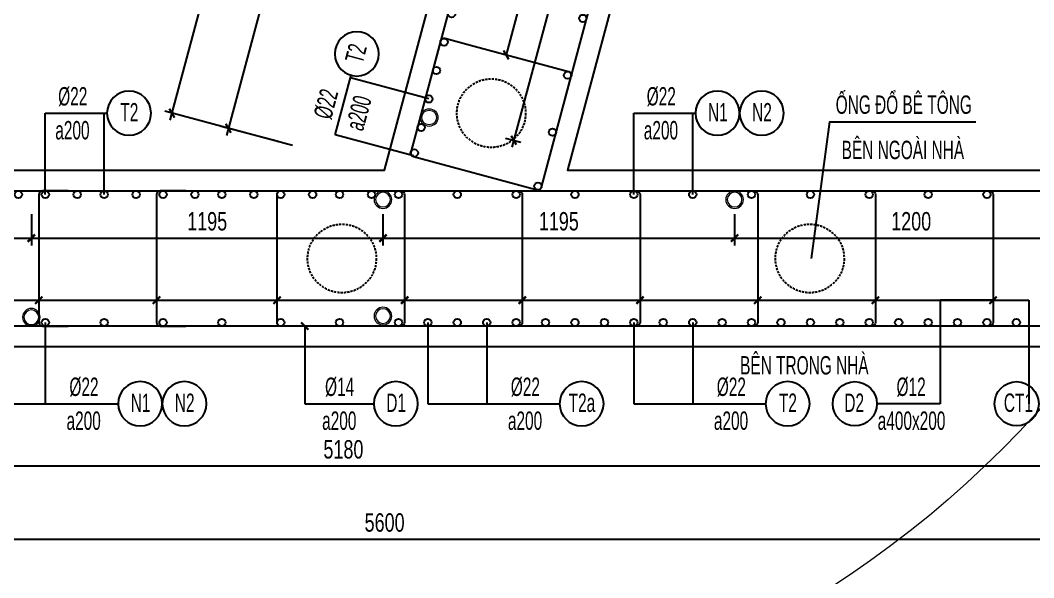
# Model space of a CAD drawing. Header units: millimetres. Extents: x -147841 to 368790, y -162721 to 84261.
# Drawn here: x 282325 to 285769, y -106917 to -105023 of the extents above; entities that cross this region are included whole.
import ezdxf
from ezdxf.enums import TextEntityAlignment as Align

# ---------------------------------------------------------------- set-up
doc = ezdxf.new("R2010")
doc.units = ezdxf.units.MM
doc.header["$LTSCALE"] = 1000
doc.header["$MEASUREMENT"] = 0
doc.header["$PDMODE"] = 1
doc.header["$PDSIZE"] = -10
doc.linetypes.add('HIDDEN', pattern=[0.375, 0.25, -0.125])
doc.layers.get('0').update_dxf_attribs({"linetype": 'CONTINUOUS', "lineweight": 18})
doc.layers.get('DEFPOINTS').update_dxf_attribs({"color": 5, "linetype": 'CONTINUOUS', "lineweight": 18})
for name, color, linetype, lineweight in [('0-THAY', 7, 'CONTINUOUS', 18), ('ccu11-Dim', 8, 'CONTINUOUS', 18), ('DIM', 8, 'CONTINUOUS', 18)]:
    doc.layers.add(name, color=color, linetype=linetype, lineweight=lineweight)
for name, color, linetype in [('ccu11-Manh', 8, 'CONTINUOUS'), ('ccu11-Thep', 4, 'CONTINUOUS'), ('ccu11-Thepdai', 6, 'CONTINUOUS'), ('KC-Cotthep', 8, 'CONTINUOUS'), ('KC-Dim', 8, 'CONTINUOUS'), ('KC-Text', 31, 'CONTINUOUS'), ('KC-Thay', 7, 'CONTINUOUS'), ('KC-Thep', 4, 'CONTINUOUS')]:
    doc.layers.add(name, color=color, linetype=linetype)
doc.styles.add('ARIAL', font='arial.ttf', dxfattribs={"width": 0.7})
doc.styles.add('ccu11-dim', font='vnsimli.shx', dxfattribs={"width": 0.65, "bigfont": 'bigfont.shx'})
doc.dimstyles.new('2.5-25', dxfattribs={"dimscale": 25, "dimtxt": 2.5, "dimasz": 1, "dimexe": 1, "dimexo": 2, "dimgap": 1, "dimtad": 1, "dimdec": 1, "dimrnd": 5, "dimdsep": 46, "dimtxsty": 'ARIAL', "dimblk": 'ARCHTICK', "dimcen": -1, "dimdle": 1, "dimclrd": 256, "dimclre": 256, "dimclrt": 3, "dimadec": 0, "dimazin": 2, "dimtfac": 0.1, "dimtdec": 1, "dimtmove": 0, "dimatfit": 1, "dimldrblk": 'ARCHTICK', "dimfxl": 1, "dimtvp": 0.833333, "dimtfill": 1, "dimtolj": 1, "dimtzin": 12, "dimarcsym": 0})
doc.dimstyles.new('ccu11-100x4', dxfattribs={"dimscale": 100, "dimtxt": 2.5, "dimasz": 1, "dimexe": 1, "dimexo": 2, "dimgap": 1, "dimtad": 1, "dimdec": 0, "dimlfac": 0.25, "dimdsep": 46, "dimtxsty": 'ccu11-dim', "dimblk": 'ARCHTICK', "dimcen": -1, "dimdle": 1, "dimclrd": 256, "dimclre": 256, "dimclrt": 31, "dimadec": 0, "dimazin": 2, "dimtfac": 0.1, "dimtdec": 0, "dimtmove": 0, "dimatfit": 1, "dimldrblk": 'ARCHTICK', "dimfxl": 1, "dimtvp": 0.833333, "dimtolj": 1, "dimtzin": 12, "dimarcsym": 0})

# ---------------------------------------------------------------- blocks, each defined once
blk = doc.blocks.new('_ARCHTICK')
at = {"color": 0, "linetype": 'ByBlock', "const_width": 0.3}
blk.add_lwpolyline([(-0.5, -0.5), (0.5, 0.5)], dxfattribs=at)
blk = doc.blocks.new('*D1159')
at = {"layer": 'DEFPOINTS', "color": 0, "linetype": 'ByBlock', "ltscale": 30, "transparency": 16777216}
for p in [(280832.7, -106289.4), (286012.7, -106289.4), (280832.7, -106538.1)]:
    blk.add_point(p, dxfattribs=at)
at = {"layer": 'KC-Dim', "linetype": 'ByBlock', "lineweight": -2, "ltscale": 30, "transparency": 16777216}
for p, q in [((280832.7, -106339.4), (280832.7, -106563.1)), ((286012.7, -106339.4), (286012.7, -106563.1)), ((286037.7, -106538.1), (280807.7, -106538.1))]:
    blk.add_line(p, q, dxfattribs=at)
at = {"layer": 'KC-Dim', "linetype": 'ByBlock', "lineweight": -2, "ltscale": 30, "transparency": 16777216, "xscale": 25, "yscale": 25, "zscale": 25, "rotation": 180}
blk.add_blockref('_ARCHTICK', (280832.7, -106538.1), dxfattribs=at)
at = {"layer": 'KC-Dim', "linetype": 'ByBlock', "lineweight": -2, "ltscale": 30, "transparency": 16777216, "xscale": 25, "yscale": 25, "zscale": 25}
blk.add_blockref('_ARCHTICK', (286012.7, -106538.1), dxfattribs=at)
at = {"layer": 'KC-Dim', "color": 3, "linetype": 'ByBlock', "ltscale": 30, "transparency": 16777216, "insert": (283422.7, -106481.2), "char_height": 62.5, "attachment_point": 5, "style": 'ARIAL', "bg_fill": 3, "box_fill_scale": 1.25, "bg_fill_color": 256, "bg_fill_true_color": 13158600, "bg_fill_transparency": 0}
blk.add_mtext('\\A1;5180', dxfattribs=at)
blk = doc.blocks.new('*D1160')
at = {"layer": 'DEFPOINTS', "color": 0, "linetype": 'ByBlock', "ltscale": 30, "transparency": 16777216}
for p in [(280762.7, -106538.1), (286362.7, -106538.1), (280762.7, -106786.7)]:
    blk.add_point(p, dxfattribs=at)
at = {"layer": 'KC-Dim', "linetype": 'ByBlock', "lineweight": -2, "ltscale": 30, "transparency": 16777216}
for p, q in [((280762.7, -106588.1), (280762.7, -106811.7)), ((286362.7, -106588.1), (286362.7, -106811.7)), ((286387.7, -106786.7), (280737.7, -106786.7))]:
    blk.add_line(p, q, dxfattribs=at)
at = {"layer": 'KC-Dim', "linetype": 'ByBlock', "lineweight": -2, "ltscale": 30, "transparency": 16777216, "xscale": 25, "yscale": 25, "zscale": 25, "rotation": 180}
blk.add_blockref('_ARCHTICK', (280762.7, -106786.7), dxfattribs=at)
at = {"layer": 'KC-Dim', "linetype": 'ByBlock', "lineweight": -2, "ltscale": 30, "transparency": 16777216, "xscale": 25, "yscale": 25, "zscale": 25}
blk.add_blockref('_ARCHTICK', (286362.7, -106786.7), dxfattribs=at)
at = {"layer": 'KC-Dim', "color": 3, "linetype": 'ByBlock', "ltscale": 30, "transparency": 16777216, "insert": (283562.7, -106729.8), "char_height": 62.5, "attachment_point": 5, "style": 'ARIAL', "bg_fill": 3, "box_fill_scale": 1.25, "bg_fill_color": 256, "bg_fill_true_color": 13158600, "bg_fill_transparency": 0}
blk.add_mtext('\\A1;5600', dxfattribs=at)
blk = doc.blocks.new('att_thep_2')
blk.add_circle((-300, 0), 300)
at = {"color": 3, "style": 'ARIAL', "width": 0.6}
blk.add_attdef('DK', text='', height=250, dxfattribs=at).set_placement((467, 105), align=Align.CENTER)
at = {"color": 31, "style": 'ARIAL', "width": 0.6}
blk.add_attdef('SH', text='', height=250, dxfattribs=at).set_placement((-281, -111), align=Align.CENTER)
at = {"color": 2, "style": 'ARIAL', "width": 0.6}
blk.add_attdef('KC', text='', height=250, dxfattribs=at).set_placement((472, -355), align=Align.CENTER)
blk = doc.blocks.new('*U1145')
at = {"layer": 'ccu11-Thepdai', "flags": 128}
blk.add_lwpolyline([(50, 230), (-37.5, 230, 0.414214), (-50, 217.5), (-50, -114.4), (-50, -217.5, 0.414214), (-37.5, -230), (50, -230)], format="xyb", dxfattribs=at)
blk = doc.blocks.new('*U1146')
at = {"layer": 'DIM', "color": 0, "linetype": 'ByBlock', "lineweight": -2, "transparency": 16777216}
for p in [(0, 0), (400, 0), (800, 0), (1200, 0), (1600, 0)]:
    blk.add_blockref('*U1145', p, dxfattribs=at)
blk = doc.blocks.new('*U1143')
at = {"layer": 'ccu11-Thepdai', "flags": 128}
blk.add_lwpolyline([(-50, 230), (37.5, 230, -0.414214), (50, 217.5), (50, -114.4), (50, -217.5, -0.414214), (37.5, -230), (-50, -230)], format="xyb", dxfattribs=at)
blk = doc.blocks.new('*U1144')
at = {"layer": 'DIM', "color": 0, "linetype": 'ByBlock', "lineweight": -2, "transparency": 16777216}
for p in [(0, 0), (400, 0), (800, 0), (1200, 0), (1600, 0)]:
    blk.add_blockref('*U1143', p, dxfattribs=at)
blk = doc.blocks.new('A$C260038B3')
at = {"layer": '0-THAY', "linetype": 'Continuous'}
for radius in [120, 100]:
    blk.add_circle((0, 0), radius, dxfattribs=at)
blk = doc.blocks.new('*D1167')
at = {"layer": 'DEFPOINTS', "color": 0, "linetype": 'ByBlock', "ltscale": 30, "transparency": 16777216}
for p in [(280962.2, -105632.5), (282362.2, -105632.5), (282362.2, -105763.4)]:
    blk.add_point(p, dxfattribs=at)
at = {"layer": 'KC-Dim', "linetype": 'ByBlock', "lineweight": -2, "ltscale": 30, "transparency": 16777216}
for p, q in [((280962.2, -105682.5), (280962.2, -105788.4)), ((282362.2, -105682.5), (282362.2, -105788.4)), ((280937.2, -105763.4), (282387.2, -105763.4))]:
    blk.add_line(p, q, dxfattribs=at)
at = {"layer": 'KC-Dim', "linetype": 'ByBlock', "lineweight": -2, "ltscale": 30, "transparency": 16777216, "xscale": 25, "yscale": 25, "zscale": 25, "rotation": 180}
blk.add_blockref('_ARCHTICK', (280962.2, -105763.4), dxfattribs=at)
at = {"layer": 'KC-Dim', "linetype": 'ByBlock', "lineweight": -2, "ltscale": 30, "transparency": 16777216, "xscale": 25, "yscale": 25, "zscale": 25}
blk.add_blockref('_ARCHTICK', (282362.2, -105763.4), dxfattribs=at)
at = {"layer": 'KC-Dim', "color": 3, "linetype": 'ByBlock', "ltscale": 30, "transparency": 16777216, "insert": (281662.2, -105706.5), "char_height": 62.5, "attachment_point": 5, "style": 'ARIAL', "bg_fill": 3, "box_fill_scale": 1.25, "bg_fill_color": 256, "bg_fill_true_color": 13158600, "bg_fill_transparency": 0}
blk.add_mtext('\\A1;1400', dxfattribs=at)
blk = doc.blocks.new('*D1168')
at = {"layer": 'DEFPOINTS', "color": 0, "linetype": 'ByBlock', "ltscale": 30, "transparency": 16777216}
for p in [(282362.2, -105632.5), (283557.2, -105632.5), (283557.2, -105763.4)]:
    blk.add_point(p, dxfattribs=at)
at = {"layer": 'KC-Dim', "linetype": 'ByBlock', "lineweight": -2, "ltscale": 30, "transparency": 16777216}
for p, q in [((282362.2, -105682.5), (282362.2, -105788.4)), ((283557.2, -105682.5), (283557.2, -105788.4)), ((282337.2, -105763.4), (283582.2, -105763.4))]:
    blk.add_line(p, q, dxfattribs=at)
at = {"layer": 'KC-Dim', "linetype": 'ByBlock', "lineweight": -2, "ltscale": 30, "transparency": 16777216, "xscale": 25, "yscale": 25, "zscale": 25, "rotation": 180}
blk.add_blockref('_ARCHTICK', (282362.2, -105763.4), dxfattribs=at)
at = {"layer": 'KC-Dim', "linetype": 'ByBlock', "lineweight": -2, "ltscale": 30, "transparency": 16777216, "xscale": 25, "yscale": 25, "zscale": 25}
blk.add_blockref('_ARCHTICK', (283557.2, -105763.4), dxfattribs=at)
at = {"layer": 'KC-Dim', "color": 3, "linetype": 'ByBlock', "ltscale": 30, "transparency": 16777216, "insert": (282959.7, -105706.5), "char_height": 62.5, "attachment_point": 5, "style": 'ARIAL', "bg_fill": 3, "box_fill_scale": 1.25, "bg_fill_color": 256, "bg_fill_true_color": 13158600, "bg_fill_transparency": 0}
blk.add_mtext('\\A1;1195', dxfattribs=at)
blk = doc.blocks.new('*D1169')
at = {"layer": 'DEFPOINTS', "color": 0, "linetype": 'ByBlock', "ltscale": 30, "transparency": 16777216}
for p in [(283557.2, -105632.5), (284752.2, -105632.5), (284752.2, -105763.4)]:
    blk.add_point(p, dxfattribs=at)
at = {"layer": 'KC-Dim', "linetype": 'ByBlock', "lineweight": -2, "ltscale": 30, "transparency": 16777216}
for p, q in [((283557.2, -105682.5), (283557.2, -105788.4)), ((284752.2, -105682.5), (284752.2, -105788.4)), ((283532.2, -105763.4), (284777.2, -105763.4))]:
    blk.add_line(p, q, dxfattribs=at)
at = {"layer": 'KC-Dim', "linetype": 'ByBlock', "lineweight": -2, "ltscale": 30, "transparency": 16777216, "xscale": 25, "yscale": 25, "zscale": 25, "rotation": 180}
blk.add_blockref('_ARCHTICK', (283557.2, -105763.4), dxfattribs=at)
at = {"layer": 'KC-Dim', "linetype": 'ByBlock', "lineweight": -2, "ltscale": 30, "transparency": 16777216, "xscale": 25, "yscale": 25, "zscale": 25}
blk.add_blockref('_ARCHTICK', (284752.2, -105763.4), dxfattribs=at)
at = {"layer": 'KC-Dim', "color": 3, "linetype": 'ByBlock', "ltscale": 30, "transparency": 16777216, "insert": (284154.7, -105706.5), "char_height": 62.5, "attachment_point": 5, "style": 'ARIAL', "bg_fill": 3, "box_fill_scale": 1.25, "bg_fill_color": 256, "bg_fill_true_color": 13158600, "bg_fill_transparency": 0}
blk.add_mtext('\\A1;1195', dxfattribs=at)
blk = doc.blocks.new('*D1170')
at = {"layer": 'DEFPOINTS', "color": 0, "linetype": 'ByBlock', "ltscale": 30, "transparency": 16777216}
for p in [(284752.2, -105632.5), (285952.2, -105632.5), (285952.2, -105763.4)]:
    blk.add_point(p, dxfattribs=at)
at = {"layer": 'KC-Dim', "linetype": 'ByBlock', "lineweight": -2, "ltscale": 30, "transparency": 16777216}
for p, q in [((284752.2, -105682.5), (284752.2, -105788.4)), ((285952.2, -105682.5), (285952.2, -105788.4)), ((284727.2, -105763.4), (285977.2, -105763.4))]:
    blk.add_line(p, q, dxfattribs=at)
at = {"layer": 'KC-Dim', "linetype": 'ByBlock', "lineweight": -2, "ltscale": 30, "transparency": 16777216, "xscale": 25, "yscale": 25, "zscale": 25, "rotation": 180}
blk.add_blockref('_ARCHTICK', (284752.2, -105763.4), dxfattribs=at)
at = {"layer": 'KC-Dim', "linetype": 'ByBlock', "lineweight": -2, "ltscale": 30, "transparency": 16777216, "xscale": 25, "yscale": 25, "zscale": 25}
blk.add_blockref('_ARCHTICK', (285952.2, -105763.4), dxfattribs=at)
at = {"layer": 'KC-Dim', "color": 3, "linetype": 'ByBlock', "ltscale": 30, "transparency": 16777216, "insert": (285352.2, -105706.5), "char_height": 62.5, "attachment_point": 5, "style": 'ARIAL', "bg_fill": 3, "box_fill_scale": 1.25, "bg_fill_color": 256, "bg_fill_true_color": 13158600, "bg_fill_transparency": 0}
blk.add_mtext('\\A1;1200', dxfattribs=at)
blk = doc.blocks.new('*D1177')
at = {"layer": 'DEFPOINTS', "color": 0, "linetype": 'ByBlock', "ltscale": 30, "transparency": 16777216}
for p in [(283931.9, -103095), (283031.6, -105390.2), (283249.5, -105448.6)]:
    blk.add_point(p, dxfattribs=at)
at = {"layer": 'KC-Dim', "linetype": 'ByBlock', "lineweight": -2, "ltscale": 30, "transparency": 16777216}
for p, q in [((283672.2, -102999.5), (283025.1, -105414.3)), ((283883.7, -103082), (283641.6, -103017.2)), ((283201.2, -105435.6), (283007.5, -105383.7))]:
    blk.add_line(p, q, dxfattribs=at)
at = {"layer": 'KC-Dim', "linetype": 'ByBlock', "lineweight": -2, "ltscale": 30, "transparency": 16777216, "xscale": 25, "yscale": 25, "zscale": 25}
for p, rotation in [((283665.7, -103023.7), 75.00000000011964), ((283031.6, -105390.2), 255.0000000001196)]:
    blk.add_blockref('_ARCHTICK', p, dxfattribs=dict(at, rotation=rotation))
at = {"layer": 'KC-Dim', "color": 3, "linetype": 'ByBlock', "ltscale": 30, "transparency": 16777216, "insert": (283293.7, -104192.2), "char_height": 62.5, "attachment_point": 5, "rotation": 75, "style": 'ARIAL', "bg_fill": 3, "box_fill_scale": 1.25, "bg_fill_color": 256, "bg_fill_true_color": 13158600, "bg_fill_transparency": 0}
blk.add_mtext('\\A1;2450', dxfattribs=at)
blk = doc.blocks.new('*U1151')
at = {"layer": 'ccu11-Thepdai', "flags": 128}
blk.add_lwpolyline([(50, 230), (-37.5, 230, 0.414214), (-50, 217.5), (-50, -114.4), (-50, -217.5, 0.414214), (-37.5, -230), (50, -230)], format="xyb", dxfattribs=at)
blk = doc.blocks.new('*U1152')
at = {"layer": 'DIM', "color": 0, "linetype": 'ByBlock', "lineweight": -2, "transparency": 16777216}
for p in [(0, 0), (400, 0), (800, 0), (1200, 0), (1600, 0)]:
    blk.add_blockref('*U1151', p, dxfattribs=at)
blk = doc.blocks.new('*D1178')
at = {"layer": 'DEFPOINTS', "color": 0, "ltscale": 3000, "transparency": 16777216}
for p in [(284022.5, -102756.9), (282839.8, -105338.8), (283297.8, -105461.5)]:
    blk.add_point(p, dxfattribs=at)
at = {"layer": 'DIM', "lineweight": -2, "ltscale": 3000, "transparency": 16777216}
for p, q in [((283571, -102610), (282833.3, -105362.9)), ((283974.2, -102744), (283540.4, -102627.7)), ((283249.5, -105448.6), (282815.7, -105332.3))]:
    blk.add_line(p, q, dxfattribs=at)
at = {"layer": 'DIM', "lineweight": -2, "ltscale": 3000, "transparency": 16777216, "xscale": 25, "yscale": 25, "zscale": 25}
for p, rotation in [((283564.5, -102634.2), 75.00000000011964), ((282839.8, -105338.8), 255.0000000001196)]:
    blk.add_blockref('_ARCHTICK', p, dxfattribs=dict(at, rotation=rotation))
at = {"layer": 'DIM', "color": 3, "ltscale": 3000, "transparency": 16777216, "insert": (283147.2, -103971.8), "char_height": 62.5, "attachment_point": 5, "rotation": 75, "style": 'ARIAL', "bg_fill": 3, "box_fill_scale": 1.25, "bg_fill_color": 256, "bg_fill_true_color": 13158600, "bg_fill_transparency": 0}
blk.add_mtext('\\A1;2800', dxfattribs=at)
blk = doc.blocks.new('*D1508')
at = {"layer": 'DEFPOINTS', "color": 0, "linetype": 'ByBlock', "ltscale": 30, "transparency": 16777216}
for p in [(258896.5, -98435.7), (258896.5, -98538), (257917.5, -98623.4)]:
    blk.add_point(p, dxfattribs=at)
at = {"layer": 'KC-Dim', "linetype": 'ByBlock', "lineweight": -2, "ltscale": 30, "transparency": 16777216}
for p, q in [((258896.5, -98485.7), (258896.5, -98563)), ((257917.5, -98573.4), (257917.5, -98513)), ((257892.5, -98538), (258921.5, -98538))]:
    blk.add_line(p, q, dxfattribs=at)
at = {"layer": 'KC-Dim', "linetype": 'ByBlock', "lineweight": -2, "ltscale": 30, "transparency": 16777216, "xscale": 25, "yscale": 25, "zscale": 25, "rotation": 180}
blk.add_blockref('_ARCHTICK', (257917.5, -98538), dxfattribs=at)
at = {"layer": 'KC-Dim', "linetype": 'ByBlock', "lineweight": -2, "ltscale": 30, "transparency": 16777216, "xscale": 25, "yscale": 25, "zscale": 25}
blk.add_blockref('_ARCHTICK', (258896.5, -98538), dxfattribs=at)
at = {"layer": 'KC-Dim', "color": 3, "linetype": 'ByBlock', "ltscale": 30, "transparency": 16777216, "insert": (258407, -98481.1), "char_height": 62.5, "attachment_point": 5, "style": 'ARIAL', "bg_fill": 3, "box_fill_scale": 1.25, "bg_fill_color": 256, "bg_fill_true_color": 13158600, "bg_fill_transparency": 0}
blk.add_mtext('\\A1;980', dxfattribs=at)
blk = doc.blocks.new('*D1509')
at = {"layer": 'DEFPOINTS', "color": 0, "linetype": 'ByBlock', "ltscale": 30, "transparency": 16777216}
for p in [(258896.5, -98435.7), (260095.1, -98538), (260095.1, -98616.7)]:
    blk.add_point(p, dxfattribs=at)
at = {"layer": 'KC-Dim', "linetype": 'ByBlock', "lineweight": -2, "ltscale": 30, "transparency": 16777216}
for p, q in [((258896.5, -98485.7), (258896.5, -98563)), ((260095.1, -98566.7), (260095.1, -98513)), ((258871.5, -98538), (260120.1, -98538))]:
    blk.add_line(p, q, dxfattribs=at)
at = {"layer": 'KC-Dim', "linetype": 'ByBlock', "lineweight": -2, "ltscale": 30, "transparency": 16777216, "xscale": 25, "yscale": 25, "zscale": 25, "rotation": 180}
blk.add_blockref('_ARCHTICK', (258896.5, -98538), dxfattribs=at)
at = {"layer": 'KC-Dim', "linetype": 'ByBlock', "lineweight": -2, "ltscale": 30, "transparency": 16777216, "xscale": 25, "yscale": 25, "zscale": 25}
blk.add_blockref('_ARCHTICK', (260095.1, -98538), dxfattribs=at)
at = {"layer": 'KC-Dim', "color": 3, "linetype": 'ByBlock', "ltscale": 30, "transparency": 16777216, "insert": (259495.8, -98481.1), "char_height": 62.5, "attachment_point": 5, "style": 'ARIAL', "bg_fill": 3, "box_fill_scale": 1.25, "bg_fill_color": 256, "bg_fill_true_color": 13158600, "bg_fill_transparency": 0}
blk.add_mtext('\\A1;1200', dxfattribs=at)
blk = doc.blocks.new('*U1147')
at = {"layer": 'ccu11-Thep'}
blk.add_circle((0, 0), 12.5, dxfattribs=at)
blk = doc.blocks.new('*U1148')
at = {"layer": 'KC-Dim', "color": 0, "linetype": 'ByBlock', "lineweight": -2, "transparency": 16777216}
for p in [(0, 0), (200, 0), (400, 0), (600, 0), (800, 0), (1000, 0), (1200, 0), (1400, 0), (1600, 0), (1800, 0), (2000, 0)]:
    blk.add_blockref('*U1147', p, dxfattribs=at)
blk = doc.blocks.new('*U1149')
at = {"layer": 'ccu11-Thep'}
blk.add_circle((0, 0), 12.5, dxfattribs=at)
blk = doc.blocks.new('*U1150')
at = {"layer": 'KC-Dim', "color": 0, "linetype": 'ByBlock', "lineweight": -2, "transparency": 16777216}
for p in [(0, 0), (200, 0), (400, 0), (600, 0), (800, 0), (1000, 0), (1200, 0), (1400, 0), (1600, 0), (1800, 0), (2000, 0)]:
    blk.add_blockref('*U1149', p, dxfattribs=at)
blk = doc.blocks.new('*U1137')
at = {"layer": 'ccu11-Thep'}
blk.add_circle((0, 0), 12.5, dxfattribs=at)
blk = doc.blocks.new('*U1138')
at = {"layer": 'KC-Thep', "color": 0, "linetype": 'ByBlock', "lineweight": -2, "transparency": 16777216}
for p in [(-3600, 0), (-3400, 0), (-3200, 0), (-3000, 0), (-2800, 0), (-2600, 0), (-2400, 0), (-2200, 0), (-2000, 0), (-1800, 0), (-1600, 0), (-1400, 0), (-1200, 0), (-1000, 0), (-800, 0), (-600, 0), (-400, 0)]:
    blk.add_blockref('*U1137', p, dxfattribs=at)
blk = doc.blocks.new('*U1135')
at = {"layer": 'ccu11-Thep'}
blk.add_circle((0, 0), 12.5, dxfattribs=at)
blk = doc.blocks.new('*U1136')
at = {"layer": 'KC-Thep', "color": 0, "linetype": 'ByBlock', "lineweight": -2, "transparency": 16777216}
for p in [(-2200, 0), (-2000, 0), (-1800, 0), (-1600, 0), (-1400, 0), (-1200, 0), (-1000, 0), (-800, 0), (-600, 0), (-400, 0), (-200, 0), (0, 0)]:
    blk.add_blockref('*U1135', p, dxfattribs=at)
blk = doc.blocks.new('*U1139')
at = {"layer": 'ccu11-Thep'}
blk.add_circle((0, 0), 12.5, dxfattribs=at)
blk = doc.blocks.new('*U1140')
at = {"layer": 'KC-Thep', "color": 0, "linetype": 'ByBlock', "lineweight": -2, "transparency": 16777216}
for p in [(-3600, 0), (-3400, 0), (-3200, 0), (-3000, 0), (-2800, 0), (-2600, 0), (-2400, 0), (-2200, 0), (-2000, 0), (-1800, 0), (-1600, 0), (-1400, 0), (-1200, 0), (-1000, 0), (-800, 0), (-600, 0), (-400, 0)]:
    blk.add_blockref('*U1139', p, dxfattribs=at)
blk = doc.blocks.new('*U1141')
at = {"layer": 'ccu11-Thep'}
blk.add_circle((0, 0), 12.5, dxfattribs=at)
blk = doc.blocks.new('*U1142')
at = {"layer": 'KC-Thep', "color": 0, "linetype": 'ByBlock', "lineweight": -2, "transparency": 16777216}
for p in [(-2600, 0), (-2400, 0), (-2200, 0), (-2000, 0), (-1800, 0), (-1600, 0), (-1400, 0), (-1200, 0), (-1000, 0), (-800, 0), (-600, 0), (-400, 0), (-200, 0), (0, 0)]:
    blk.add_blockref('*U1141', p, dxfattribs=at)
blk = doc.blocks.new('*U1219')
at = {"layer": 'ccu11-Thep'}
blk.add_circle((0, 0), 12.5, dxfattribs=at)
blk = doc.blocks.new('*U1220')
at = {"layer": 'KC-Dim', "color": 0, "linetype": 'ByBlock', "lineweight": -2, "transparency": 16777216}
for p in [(0, 0), (200, 0), (400, 0), (600, 0), (800, 0), (1000, 0), (1200, 0), (1400, 0), (1600, 0), (1800, 0), (2000, 0), (2200, 0)]:
    blk.add_blockref('*U1219', p, dxfattribs=at)
blk = doc.blocks.new('saw6-28')
at = {"layer": 'ccu11-Dim', "ltscale": 3000, "xscale": 0.25, "yscale": 0.25, "zscale": 0.25}
for p in [(257917.48, -98835.66), (260095.11, -98835.66)]:
    blk.add_blockref('A$C260038B3', p, dxfattribs=at)
at = {"layer": 'KC-Dim', "linetype": 'ByBlock', "ltscale": 30}
dim = blk.add_linear_dim(base=(258896.47, -98537.97), p1=(257917.48, -98623.41), p2=(258896.47, -98435.66), dimstyle='2.5-25', dxfattribs=at)
dim.commit()
dim.dimension.update_dxf_attribs({"geometry": '*D1508', "text_midpoint": (258406.97, -98481.05)})
at = {"layer": 'ccu11-Dim', "ltscale": 3000, "xscale": 0.25, "yscale": 0.25, "zscale": 0.25}
blk.add_blockref('A$C260038B3', (258891.47, -98435.66), dxfattribs=at)
at = {"layer": 'KC-Dim', "linetype": 'ByBlock', "ltscale": 30}
dim = blk.add_linear_dim(base=(260095.11, -98537.97), p1=(258896.47, -98435.66), p2=(260095.11, -98616.7), dimstyle='2.5-25', dxfattribs=at)
dim.commit()
dim.dimension.update_dxf_attribs({"geometry": '*D1509', "text_midpoint": (259495.79, -98481.05)})

msp = doc.modelspace()

# ---------------------------------------------------------------- linework, layer by layer
at = {"layer": 'ccu11-Manh'}
msp.add_lwpolyline([(285013.19, -105832.51), (285075.61, -105368.17), (285572.15, -105368.17)], dxfattribs=at)
at = {"layer": 'ccu11-Thep'}
msp.add_circle((284083.89, -105586.72), 12.5, dxfattribs=at)
at = {"layer": 'ccu11-Thep', "linetype": 'HIDDEN', "ltscale": 0.03}
for centre in [(283417.66, -105832.51), (285007.61, -105832.51, 242.3)]:
    msp.add_circle(centre, 116.6, dxfattribs=at)
at = {"layer": 'ccu11-Thepdai'}
for points in [[(284261.15, -103196.14), (283651.63, -105470.9, 0.4142136), (283660.47, -105486.2), (284080.65, -105598.79, 0.4142136), (284095.96, -105589.95), (284705.48, -103315.2, 0.4142136), (284696.64, -103299.89), (284276.46, -103187.3, 0.4142136)], [(283618.16, -106062.51), (280845.16, -106062.51, -0.4142136), (280832.66, -106050.01), (280832.66, -105615.01, -0.4142136), (280845.16, -105602.51), (283618.16, -105602.51, -0.4142136), (283630.66, -105615.01), (283630.66, -106050.01, -0.4142136)], [(286009.7, -106062.51), (283209.7, -106062.51, -0.4142136), (283197.2, -106050.01), (283197.2, -105615.01, -0.4142136), (283209.7, -105602.51), (286009.7, -105602.51, -0.4142136), (286022.2, -105615.01), (286022.2, -106050.01, -0.4142136)]]:
    msp.add_lwpolyline(points, format="xyb", close=True, dxfattribs=at)
at = {"layer": 'KC-Thay', "flags": 128}
msp.add_lwpolyline([(286362.66, -106047.51), (286362.66, -106132.51), (280762.66, -106132.51), (280762.66, -106047.51), (280582.66, -106012.51), (280582.66, -105652.51), (280762.66, -105617.51), (280762.66, -105532.51), (283562.66, -105532.51), (284287.36, -102827.87), (284369.46, -102849.87), (284356.68, -103032.8), (284704.42, -103125.97), (284784.81, -102961.17), (284866.92, -102983.17), (284183.82, -105532.51), (286362.66, -105532.51), (286362.66, -105617.51), (286182.66, -105652.51), (286182.66, -106012.51)], close=True, dxfattribs=at)

# ---------------------------------------------------------------- block references
at = {"layer": 'ccu11-Dim', "ltscale": 3000, "extrusion": (0, 0, -1), "xscale": 0.25, "yscale": 0.25, "zscale": -0.25}
for p in [(-283557.19, -105632.5), (-284752.19, -105632.5), (-282362.19, -106032.22), (-283557.19, -106028.22)]:
    msp.add_blockref('A$C260038B3', p, dxfattribs=at)
at = {"layer": 'ccu11-Manh', "ltscale": 3000, "xscale": 25, "yscale": 25, "zscale": 25, "rotation": 180}
for p in [(283630.66, -105974.21), (284830.66, -105974.21), (285230.66, -105974.21)]:
    msp.add_blockref('_ARCHTICK', p, dxfattribs=at)
at = {"layer": 'DIM', "xscale": -1}
for name, p in [('*U1144', (282837.66, -105832.51)), ('*U1146', (285580.66, -105832.51))]:
    msp.add_blockref(name, p, dxfattribs=at)
at = {"layer": 'KC-Cotthep'}
ref = msp.add_blockref('att_thep_2', (282619.15, -105339.14), dxfattribs=dict(at, xscale=-0.25, yscale=0.25, zscale=0.25))
ref.add_attrib('KC', 'a200', dxfattribs={"layer": '0', "color": 2, "height": 62.5, "style": 'ARIAL', "width": 0.6}).set_placement((282501.79, -105427.96), align=Align.CENTER)
ref.add_attrib('DK', '%%C22', dxfattribs={"layer": '0', "color": 2, "height": 62.5, "style": 'ARIAL', "width": 0.6}).set_placement((282502.88, -105312.78), align=Align.CENTER)
ref.add_attrib('SH', 'T2', dxfattribs={"layer": '0', "color": 31, "height": 62.5, "style": 'ARIAL', "width": 0.6}).set_placement((282695.17, -105367.01), align=Align.CENTER)
ref = msp.add_blockref('att_thep_2', (284769.15, -105339.14), dxfattribs=dict(at, xscale=-0.25, yscale=0.25, zscale=0.25))
ref.add_attrib('SH', 'N2', dxfattribs={"layer": '0', "color": 31, "height": 62.5, "style": 'ARIAL', "width": 0.6}).set_placement((284845.17, -105367.01), align=Align.CENTER)
at = {"layer": 'KC-Thep'}
for name, p in [('*U1138', (286009.7, -106050.01)), ('*U1136', (285909.7, -106050.01))]:
    msp.add_blockref(name, p, dxfattribs=at)

# ---------------------------------------------------------------- texts
at = {"layer": 'KC-Text', "color": 1, "style": 'ARIAL', "width": 0.6}
msp.add_text('ỐNG ĐỔ BÊ TÔNG', height=62.5, dxfattribs=at).set_placement((285095.65, -105341.15))
for s, p in [('BÊN NGOÀI NHÀ', (285324.04, -105494.98)), ('BÊN TRONG NHÀ', (284989.18, -106226.58))]:
    msp.add_text(s, height=62.5, dxfattribs=at).set_placement(p, align=Align.CENTER)

# ---------------------------------------------------------------- dimensions: what is measured, and where the dimension line sits
at = {"layer": 'KC-Dim', "linetype": 'ByBlock', "ltscale": 30}
dim = msp.add_linear_dim(base=(280832.66, -106538.13), p1=(286012.66, -106289.41), p2=(280832.66, -106289.41), angle=180, dimstyle='2.5-25', dxfattribs=at)
dim.commit()
dim.dimension.update_dxf_attribs({"geometry": '*D1159', "text_midpoint": (283422.66, -106481.22)})

# ---------------------------------------------------------------- leaders
at = {"layer": 'ccu11-Manh', "ltscale": 10}
for points in [[(282409.7, -105615.01), (282409.7, -105339.14), (282619.15, -105339.14)], [(282609.7, -105615.01), (282609.7, -105339.14), (282619.19, -105339.14)]]:
    msp.add_leader(points, dimstyle='ccu11-100x4', override={"dimgap": 1, "dimtad": 0, "dimldrblk": 'None'}, dxfattribs=at)

# ---------------------------------------------------------------- next in the draw order: block references
at = {"layer": 'KC-Cotthep'}
ref = msp.add_blockref('att_thep_2', (282657.31, -106325.88), dxfattribs=dict(at, xscale=-0.25, yscale=0.25, zscale=0.25))
ref.add_attrib('KC', 'a200', dxfattribs={"layer": '0', "color": 2, "height": 62.5, "style": 'ARIAL', "width": 0.6}).set_placement((282539.95, -106414.7), align=Align.CENTER)
ref.add_attrib('DK', '%%C22', dxfattribs={"layer": '0', "color": 2, "height": 62.5, "style": 'ARIAL', "width": 0.6}).set_placement((282541.04, -106299.53), align=Align.CENTER)
ref.add_attrib('SH', 'N1', dxfattribs={"layer": '0', "color": 31, "height": 62.5, "style": 'ARIAL', "width": 0.6}).set_placement((282733.33, -106353.75), align=Align.CENTER)
ref = msp.add_blockref('att_thep_2', (283526.01, -106325.88), dxfattribs=dict(at, xscale=-0.25, yscale=0.25, zscale=0.25))
ref.add_attrib('KC', 'a200', dxfattribs={"layer": '0', "color": 2, "height": 62.5, "style": 'ARIAL', "width": 0.6}).set_placement((283408.65, -106414.7), align=Align.CENTER)
ref.add_attrib('DK', '%%C14', dxfattribs={"layer": '0', "color": 125, "height": 62.5, "style": 'ARIAL', "width": 0.6}).set_placement((283409.76, -106299.53), align=Align.CENTER)
ref.add_attrib('SH', 'D1', dxfattribs={"layer": '0', "color": 31, "height": 62.5, "style": 'ARIAL', "width": 0.6}).set_placement((283601.83, -106353.75), align=Align.CENTER)
ref = msp.add_blockref('att_thep_2', (284157.31, -106325.88), dxfattribs=dict(at, xscale=-0.25, yscale=0.25, zscale=0.25))
ref.add_attrib('KC', 'a200', dxfattribs={"layer": '0', "color": 2, "height": 62.5, "style": 'ARIAL', "width": 0.6}).set_placement((284039.95, -106414.7), align=Align.CENTER)
ref.add_attrib('DK', '%%C22', dxfattribs={"layer": '0', "color": 2, "height": 62.5, "style": 'ARIAL', "width": 0.6}).set_placement((284041.04, -106299.53), align=Align.CENTER)
ref.add_attrib('SH', 'T2a', dxfattribs={"layer": '0', "color": 31, "height": 62.5, "style": 'ARIAL', "width": 0.6}).set_placement((284233.33, -106353.75), align=Align.CENTER)
ref = msp.add_blockref('att_thep_2', (284857.31, -106325.88), dxfattribs=dict(at, xscale=-0.25, yscale=0.25, zscale=0.25))
ref.add_attrib('KC', 'a200', dxfattribs={"layer": '0', "color": 2, "height": 62.5, "style": 'ARIAL', "width": 0.6}).set_placement((284739.95, -106414.7), align=Align.CENTER)
ref.add_attrib('DK', '%%C22', dxfattribs={"layer": '0', "color": 2, "height": 62.5, "style": 'ARIAL', "width": 0.6}).set_placement((284741.04, -106299.53), align=Align.CENTER)
ref.add_attrib('SH', 'T2', dxfattribs={"layer": '0', "color": 31, "height": 62.5, "style": 'ARIAL', "width": 0.6}).set_placement((284933.33, -106353.75), align=Align.CENTER)
ref = msp.add_blockref('att_thep_2', (285235.54, -106325.88), dxfattribs=dict(at, xscale=0.25, yscale=0.25, zscale=0.25))
ref.add_attrib('KC', 'a400x200', dxfattribs={"layer": '0', "color": 2, "height": 62.5, "style": 'ARIAL', "width": 0.6}).set_placement((285353.5, -106414.7), align=Align.CENTER)
ref.add_attrib('DK', '%%C12', dxfattribs={"layer": '0', "color": 215, "height": 62.5, "style": 'ARIAL', "width": 0.6}).set_placement((285351.93, -106299.53), align=Align.CENTER)
ref.add_attrib('SH', 'D2', dxfattribs={"layer": '0', "color": 31, "height": 62.5, "style": 'ARIAL', "width": 0.6}).set_placement((285158.44, -106353.75), align=Align.CENTER)
ref = msp.add_blockref('att_thep_2', (285785.55, -106325.88), dxfattribs=dict(at, xscale=0.25, yscale=0.25, zscale=0.25))
ref.add_attrib('DK', '1%%C18', dxfattribs={"layer": '0', "color": 15, "height": 62.5, "style": 'ARIAL', "width": 0.6}).set_placement((285898.41, -106299.53), align=Align.CENTER)
ref.add_attrib('SH', 'CT1', dxfattribs={"layer": '0', "color": 31, "height": 62.5, "style": 'ARIAL', "width": 0.6}).set_placement((285716.53, -106353.75), align=Align.CENTER)
ref = msp.add_blockref('att_thep_2', (282807.31, -106325.88), dxfattribs=dict(at, xscale=-0.25, yscale=0.25, zscale=0.25))
ref.add_attrib('SH', 'N2', dxfattribs={"layer": '0', "color": 31, "height": 62.5, "style": 'ARIAL', "width": 0.6}).set_placement((282883.33, -106353.75), align=Align.CENTER)

# ---------------------------------------------------------------- next in the draw order: dimensions: what is measured, and where the dimension line sits
at = {"layer": 'KC-Dim', "linetype": 'ByBlock', "ltscale": 30}
for base, p1, p2, angle, picture, middle in [((283031.6, -105390.17), (283931.95, -103094.99), (283249.54, -105448.57), 255, '*D1177', (283293.68, -104192.18)), ((280762.66, -106786.68), (286362.66, -106538.13), (280762.66, -106538.13), 180, '*D1160', (283562.66, -106729.77))]:
    dim = msp.add_linear_dim(base=base, p1=p1, p2=p2, angle=angle, dimstyle='2.5-25', dxfattribs=at)
    dim.commit()
    dim.dimension.update_dxf_attribs({"geometry": picture, "text_midpoint": middle})
dim = msp.add_linear_dim(base=(282362.19, -105763.43), p1=(280962.19, -105632.51), p2=(282362.19, -105632.5), dimstyle='2.5-25', dxfattribs=at)
dim.commit()
dim.dimension.update_dxf_attribs({"geometry": '*D1167', "text_midpoint": (281662.19, -105706.52)})

# ---------------------------------------------------------------- next in the draw order: leaders
at = {"layer": 'ccu11-Manh', "ltscale": 3000}
for points, override in [([(281187.66, -105974.21), (285450.64, -105974.21), (285450.64, -106325.88)], {"dimasz": 0.25, "dimtad": 0}), ([(282387.66, -105974.21), (285450.64, -105974.21), (285450.64, -106325.88)], {"dimasz": 0.25, "dimtad": 0}), ([(282787.66, -105974.21), (285751.77, -105974.21), (285751.77, -106325.88)], {"dimasz": 0.25, "dimtad": 0}), ([(283197.2, -105974.21), (285450.64, -105974.21), (285450.64, -106325.88)], {"dimasz": 0.25, "dimtad": 0}), ([(284030.66, -105974.21), (285450.64, -105974.21), (285450.64, -106325.88)], {"dimasz": 0.25, "dimtad": 0}), ([(284430.66, -105974.21), (285450.64, -105974.21), (285450.64, -106325.88)], {"dimasz": 0.25, "dimgap": 1, "dimtad": 0}), ([(285630.66, -105974.21), (285450.64, -105974.21), (285450.64, -106325.88)], {"dimasz": 0.25, "dimtad": 0}), ([(283291.35, -106062.51), (283291.35, -106325.88), (283526.01, -106325.88)], {"dimasz": 0.25, "dimtad": 0})]:
    msp.add_leader(points, dimstyle='ccu11-100x4', override=override, dxfattribs=at)
at = {"layer": 'ccu11-Manh', "ltscale": 10}
for points in [[(285450.64, -105974.21), (285450.64, -106325.88), (285234.33, -106325.88)], [(282209.7, -106050.01), (282209.7, -106325.88), (282657.31, -106325.88)], [(282409.7, -106050.01), (282409.7, -106325.88), (282657.34, -106325.88)], [(283709.7, -106050.01), (283709.7, -106325.88), (284157.31, -106325.88)], [(283909.7, -106050.01), (283909.7, -106325.88), (284157.34, -106325.88)], [(284409.7, -106050.01), (284409.7, -106325.88), (284857.31, -106325.88)], [(284609.7, -106050.01), (284609.7, -106325.88), (284857.34, -106325.88)]]:
    msp.add_leader(points, dimstyle='ccu11-100x4', override={"dimgap": 1, "dimtad": 0, "dimldrblk": 'None'}, dxfattribs=at)

# ---------------------------------------------------------------- next in the draw order: linework, layer by layer
at = {"layer": 'ccu11-Thep', "linetype": 'HIDDEN', "ltscale": 0.03}
msp.add_circle((283925.12, -105338.87), 116.6, dxfattribs=at)

# ---------------------------------------------------------------- next in the draw order: block references
at = {"layer": 'DIM', "rotation": 255.0000000000298}
msp.add_blockref('*U1152', (284379.14, -103644.45), dxfattribs=at)

# ---------------------------------------------------------------- next in the draw order: dimensions: what is measured, and where the dimension line sits
at = {"layer": 'KC-Dim', "linetype": 'ByBlock', "ltscale": 30}
dim = msp.add_linear_dim(base=(283557.19, -105763.43), p1=(282362.19, -105632.5), p2=(283557.19, -105632.5), dimstyle='2.5-25', dxfattribs=at)
dim.commit()
dim.dimension.update_dxf_attribs({"geometry": '*D1168', "text_midpoint": (282959.69, -105706.52)})

# ---------------------------------------------------------------- next in the draw order: dimensions: what is measured, and where the dimension line sits
at = {"layer": 'DIM', "ltscale": 3000}
dim = msp.add_linear_dim(base=(282839.82, -105338.78), p1=(284022.53, -102756.91), p2=(283297.84, -105461.51), angle=255, dimstyle='2.5-25', dxfattribs=at)
dim.commit()
dim.dimension.update_dxf_attribs({"geometry": '*D1178', "text_midpoint": (283147.19, -103971.75)})
at = {"layer": 'KC-Dim', "linetype": 'ByBlock', "ltscale": 30}
dim = msp.add_linear_dim(base=(284752.19, -105763.43), p1=(283557.19, -105632.5), p2=(284752.19, -105632.5), dimstyle='2.5-25', dxfattribs=at)
dim.commit()
dim.dimension.update_dxf_attribs({"geometry": '*D1169', "text_midpoint": (284154.69, -105706.52)})

# ---------------------------------------------------------------- next in the draw order: linework, layer by layer
at = {"layer": 'ccu11-Thep'}
msp.add_circle((283663.71, -105474.13), 12.5, dxfattribs=at)

# ---------------------------------------------------------------- next in the draw order: block references
at = {"layer": 'KC-Cotthep'}
ref = msp.add_blockref('att_thep_2', (283448.86, -105210.07), dxfattribs=dict(at, xscale=-0.25, yscale=0.25, zscale=0.25, rotation=75.00000000003322))
ref.add_attrib('KC', 'a200', dxfattribs={"layer": '0', "color": 2, "height": 62.5, "rotation": 75, "style": 'ARIAL', "width": 0.6}).set_placement((283504.28, -105346.42), align=Align.CENTER)
ref.add_attrib('DK', '%%C22', dxfattribs={"layer": '0', "color": 2, "height": 62.5, "rotation": 75, "style": 'ARIAL', "width": 0.6}).set_placement((283393.31, -105315.56), align=Align.CENTER)
ref.add_attrib('SH', 'T2', dxfattribs={"layer": '0', "color": 31, "height": 62.5, "rotation": 75, "style": 'ARIAL', "width": 0.6}).set_placement((283495.45, -105143.85), align=Align.CENTER)
at = {"layer": 'KC-Thep'}
msp.add_blockref('*U1142', (283518.16, -105615.01), dxfattribs=at)

# ---------------------------------------------------------------- next in the draw order: dimensions: what is measured, and where the dimension line sits
at = {"layer": 'KC-Dim', "linetype": 'ByBlock', "ltscale": 30}
dim = msp.add_linear_dim(base=(285952.19, -105763.43), p1=(284752.19, -105632.5), p2=(285952.19, -105632.5), dimstyle='2.5-25', dxfattribs=at)
dim.commit()
dim.dimension.update_dxf_attribs({"geometry": '*D1170', "text_midpoint": (285352.19, -105706.52)})

# ---------------------------------------------------------------- next in the draw order: block references
at = {"layer": 'KC-Dim', "rotation": 255.0000000000298}
msp.add_blockref('saw6-28', (446499.59, 120298.36), dxfattribs=at)
at = {"layer": 'KC-Thep'}
msp.add_blockref('*U1140', (286009.7, -105615.01), dxfattribs=at)

# ---------------------------------------------------------------- next in the draw order: linework, layer by layer
at = {"layer": 'DEFPOINTS', "ltscale": 3000}
msp.add_circle((283195, -104013.22), 3488.53, dxfattribs=at)

# ---------------------------------------------------------------- next in the draw order: block references
at = {"layer": 'KC-Cotthep'}
ref = msp.add_blockref('att_thep_2', (284619.15, -105339.14), dxfattribs=dict(at, xscale=-0.25, yscale=0.25, zscale=0.25))
ref.add_attrib('KC', 'a200', dxfattribs={"layer": '0', "color": 2, "height": 62.5, "style": 'ARIAL', "width": 0.6}).set_placement((284501.79, -105427.96), align=Align.CENTER)
ref.add_attrib('DK', '%%C22', dxfattribs={"layer": '0', "color": 2, "height": 62.5, "style": 'ARIAL', "width": 0.6}).set_placement((284502.88, -105312.78), align=Align.CENTER)
ref.add_attrib('SH', 'N1', dxfattribs={"layer": '0', "color": 31, "height": 62.5, "style": 'ARIAL', "width": 0.6}).set_placement((284695.17, -105367.01), align=Align.CENTER)
at = {"layer": 'KC-Dim', "rotation": 255.0000000000298}
for name, p in [('*U1220', (284256.4, -103262.16)), ('*U1150', (284230.52, -103358.75)), ('*U1148', (284650.7, -103471.34))]:
    msp.add_blockref(name, p, dxfattribs=at)
at = {"layer": 'KC-Dim', "linetype": 'ByBlock', "ltscale": 30, "xscale": 25, "yscale": 25, "zscale": 25, "rotation": 75.0000000000308}
msp.add_blockref('_ARCHTICK', (283975.59, -105141), dxfattribs=at)

# ---------------------------------------------------------------- next in the draw order: leaders
at = {"layer": 'ccu11-Manh', "ltscale": 10}
for points in [[(283661.12, -105483.79), (283394.65, -105412.39), (283448.86, -105210.07)], [(283712.88, -105290.6), (283446.41, -105219.2), (283448.87, -105210.04)], [(284409.7, -105615.01), (284409.7, -105339.14), (284619.15, -105339.14)], [(284609.7, -105615.01), (284609.7, -105339.14), (284619.19, -105339.14)]]:
    msp.add_leader(points, dimstyle='ccu11-100x4', override={"dimgap": 1, "dimtad": 0, "dimldrblk": 'None'}, dxfattribs=at)
at = {"layer": 'KC-Dim', "linetype": 'ByBlock', "ltscale": 30}
msp.add_leader([(284389.7, -103595.52), (283975.59, -105141)], dimstyle='2.5-25', dxfattribs=at)

doc.saveas('drawing.dxf')
